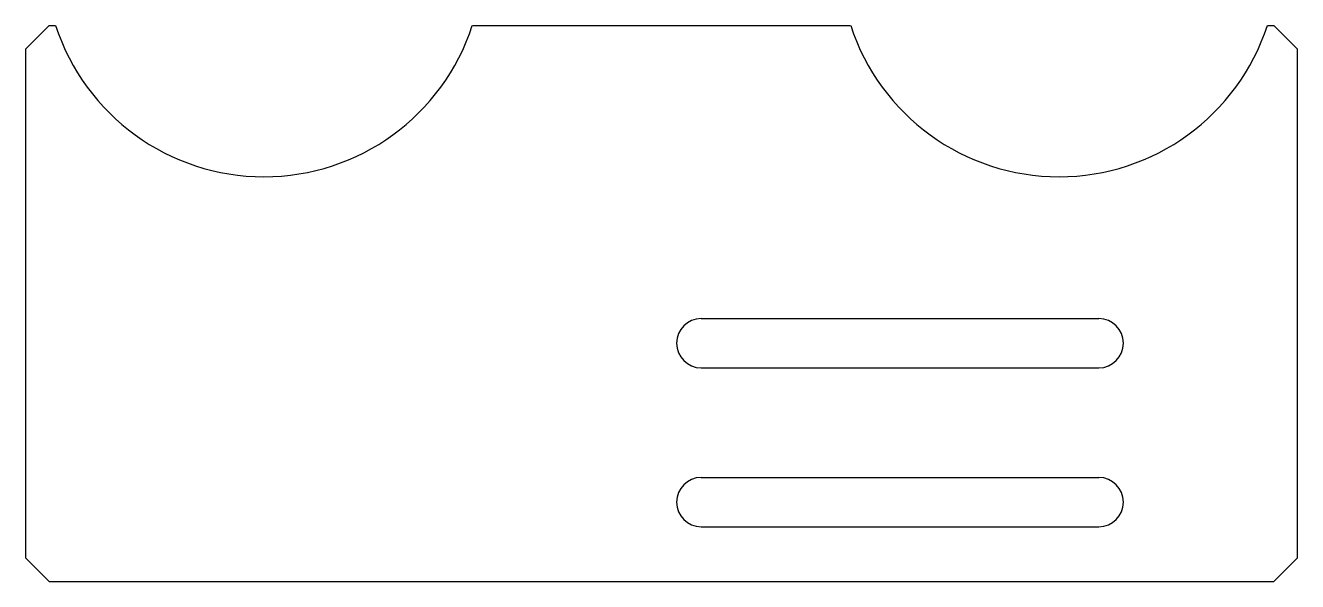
# Model space of a CAD drawing. Extents: x 0 to 160, y 0 to 70.
import ezdxf

# ---------------------------------------------------------------- set-up
doc = ezdxf.new("R2010")
doc.units = 0
doc.header["$MEASUREMENT"] = 0
doc.layers.get('0').update_dxf_attribs({"linetype": 'CONTINUOUS'})

msp = doc.modelspace()

# ---------------------------------------------------------------- linework, layer by layer
for p, q in [((3, 70), (0, 67)), ((3, 70), (3.79, 70)), ((56.21, 70), (103.79, 70)), ((156.21, 70), (157, 70)), ((160, 67), (157, 70)), ((0, 67), (0, 3)), ((160, 3), (160, 67)), ((85, 33.1), (135, 33.1)), ((85, 26.9), (135, 26.9)), ((85, 13.1), (135, 13.1)), ((85, 6.9), (135, 6.9)), ((0, 3), (3, 0)), ((157, 0), (160, 3)), ((3, 0), (157, 0))]:
    msp.add_line(p, q)
for centre, radius, start, end in [((30, 78.5), 27.55, 197.9707, 342.0293), ((130, 78.5), 27.55, 197.9707, 342.0293), ((85, 30), 3.1, 90, 270), ((135, 30), 3.1, 270, 90), ((85, 10), 3.1, 90, 270), ((135, 10), 3.1, 270, 90)]:
    msp.add_arc(centre, radius, start, end)

doc.saveas('drawing.dxf')
